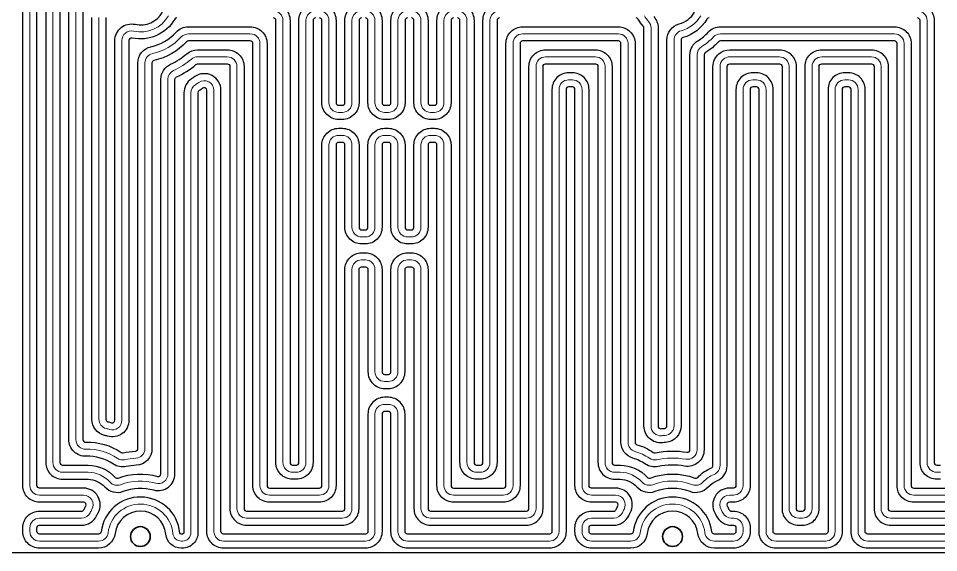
# Model space of a CAD drawing. Header units: millimetres. Extents: x -5937 to 68925, y -3068 to 5300.
# Drawn here: x 61778 to 62103.1, y 3995.4 to 4184.3 of the extents above; entities that cross this region are included whole.
import ezdxf

# ---------------------------------------------------------------- set-up
doc = ezdxf.new("R2010")
doc.units = ezdxf.units.MM
doc.header["$LTSCALE"] = 7
doc.layers.add('参照', color=6, linetype='Continuous', lineweight=9)
doc.layers.add('发热丝', color=3, linetype='Continuous')
doc.layers.add('发热分区', color=20, linetype='Continuous')

msp = doc.modelspace()

# ---------------------------------------------------------------- linework, layer by layer
at = {"color": 7, "linetype": 'Continuous', "lineweight": 35}
for centre in [(61821.12, 4001.056), (62009.12, 4001.056)]:
    msp.add_circle(centre, 3.5, dxfattribs=at)
at = {"layer": '参照'}
for points in [[(62111.913, 4015.694), (62094.326, 4015.694, -0.4142136), (62090.926, 4019.094), (62090.926, 4175.465, 0.4142136), (62087.526, 4178.865), (62026.067, 4178.865, 0.2097527), (62023.564, 4177.767, -0.0691013), (62019.397, 4174.334, 0.2606058), (62017.777, 4171.437), (62017.777, 4031.77, -0.4647844), (62013.803, 4028.418, 0.093399), (62003.523, 4028.246, -0.2011948), (62000.943, 4028.754, 0.0754742), (61995.822, 4031.168, -0.331649), (61993.394, 4034.426), (61993.394, 4175.465, 0.4142136), (61989.994, 4178.865), (61956.155, 4178.865, 0.4142136), (61952.755, 4175.465), (61952.755, 4019.094, -0.4142136), (61949.355, 4015.694), (61931.772, 4015.694, -0.4142136), (61928.372, 4019.094), (61928.372, 4139.57, 0.4142136), (61924.972, 4142.97), (61923.644, 4142.97, 0.4142136), (61920.244, 4139.57), (61920.244, 4110.438, -0.4142136), (61916.844, 4107.038), (61915.517, 4107.038, -0.4142136), (61912.117, 4110.438), (61912.117, 4139.57, 0.4142136), (61908.717, 4142.97), (61907.389, 4142.97, 0.4142136), (61903.989, 4139.57), (61903.989, 4110.438, -0.4142136), (61900.589, 4107.038), (61899.261, 4107.038, -0.4142136), (61895.861, 4110.438), (61895.861, 4139.57, 0.4142136), (61892.461, 4142.97), (61891.133, 4142.97, 0.4142136), (61887.733, 4139.57), (61887.733, 4019.094, -0.4142136), (61884.333, 4015.694), (61866.75, 4015.694, -0.4142136), (61863.35, 4019.094), (61863.35, 4175.465, 0.4142136), (61859.95, 4178.865), (61838.067, 4178.865, 0.2097527), (61835.564, 4177.767, -0.1533139), (61825.375, 4171.895, 0.3515704), (61822.712, 4168.576), (61822.712, 4032.164, -0.3973077), (61819.509, 4028.769, 0.0362476), (61815.523, 4028.246, -0.2011948), (61812.943, 4028.754, 0.1569642), (61801.836, 4031.945, -0.4234963), (61798.328, 4035.343), (61798.328, 4234.209, 0.4142136)], [(62120.041, 4007.567), (62086.199, 4007.567, -0.4142136), (62082.799, 4010.967), (62082.799, 4167.337, 0.4142136), (62079.399, 4170.737), (62061.816, 4170.737, 0.4142136), (62058.416, 4167.337), (62058.416, 4010.967, -0.4142136), (62055.016, 4007.567), (62053.688, 4007.567, -0.4142136), (62050.288, 4010.967), (62050.288, 4167.337, 0.4142136), (62046.888, 4170.737), (62029.321, 4170.737, 0.1782188), (62027.117, 4169.925, -0.0001727), (62027.102, 4169.913, 0.2199521), (62025.905, 4167.323), (62025.905, 4026.191, -0.3055157), (62023.781, 4023.04, 0.1131549), (62019.851, 4020.292, -0.3093216), (62016.117, 4019.397, 0.1842873), (62002.122, 4019.397, -0.3093216), (61998.389, 4020.292, 0.2065819), (61990.652, 4023.822), (61988.666, 4023.822, -0.4142136), (61985.266, 4027.222), (61985.266, 4167.337, 0.4142136), (61981.866, 4170.737), (61964.283, 4170.737, 0.4142136), (61960.883, 4167.337), (61960.883, 4010.967, -0.4142136), (61957.483, 4007.567), (61923.644, 4007.567, -0.4142136), (61920.244, 4010.967), (61920.244, 4095.511, 0.4142136), (61916.844, 4098.911), (61915.517, 4098.911, 0.4142136), (61912.117, 4095.511), (61912.117, 4059.338, -0.4142136), (61908.717, 4055.938), (61907.389, 4055.938, -0.4142136), (61903.989, 4059.338), (61903.989, 4095.511, 0.4142136), (61900.589, 4098.911), (61899.261, 4098.911, 0.4142136), (61895.861, 4095.511), (61895.861, 4010.967, -0.4142136), (61892.461, 4007.567), (61858.622, 4007.567, -0.4142136), (61855.222, 4010.967), (61855.222, 4167.337, 0.4142136), (61851.822, 4170.737), (61841.321, 4170.737, 0.1782188), (61839.117, 4169.925, -0.067809), (61832.808, 4165.881, 0.2919306), (61830.839, 4162.797), (61830.839, 4023.202, -0.4981807), (61826.506, 4019.933, 0.1620088), (61814.122, 4019.397, -0.3093216), (61810.389, 4020.292, 0.2065819), (61802.652, 4023.822), (61793.601, 4023.822, -0.4142136), (61790.201, 4027.222), (61790.201, 4226.081, 0.4142136)], [(62128.169, 3999.439), (62078.071, 3999.439, -0.4142136), (62074.671, 4002.839), (62074.671, 4159.209, 0.4142136), (62071.271, 4162.609), (62069.943, 4162.609, 0.4142136), (62066.543, 4159.209), (62066.543, 4002.839, -0.4142136), (62063.143, 3999.439), (62045.56, 3999.439, -0.4142136), (62042.16, 4002.839), (62042.16, 4159.209, 0.4142136), (62038.76, 4162.609), (62037.432, 4162.609, 0.4142136), (62034.032, 4159.209), (62034.032, 4019.094, -0.4142136), (62030.632, 4015.694), (62029.222, 4015.694, 0.5727514), (62026.254, 4010.635, -0.0162309), (62026.839, 4009.504, 0.2891626), (62029.908, 4007.567), (62030.632, 4007.567, -0.4142136), (62034.032, 4004.167), (62034.032, 4002.839, -0.4142136), (62030.632, 3999.439), (62023.913, 3999.439, -0.3795061), (62020.537, 4002.432, 0.8867224), (61997.702, 4002.432, -0.3795061), (61994.327, 3999.439), (61980.538, 3999.439, -0.4142136), (61977.138, 4002.839), (61977.138, 4004.167, -0.4142136), (61980.538, 4007.567), (61988.331, 4007.567, 0.2891626), (61991.4, 4009.504, -0.0162309), (61991.986, 4010.635, 0.5727514), (61989.018, 4015.694), (61980.538, 4015.694, -0.4142136), (61977.138, 4019.094), (61977.138, 4159.209, 0.4142136), (61973.738, 4162.609), (61972.411, 4162.609, 0.4142136), (61969.011, 4159.209), (61969.011, 4002.839, -0.4142136), (61965.611, 3999.439), (61915.517, 3999.439, -0.4142136), (61912.117, 4002.839), (61912.117, 4044.41, 0.4142136), (61908.717, 4047.81), (61907.389, 4047.81, 0.4142136), (61903.989, 4044.41), (61903.989, 4002.839, -0.4142136), (61900.589, 3999.439), (61850.495, 3999.439, -0.4142136), (61847.095, 4002.839), (61847.095, 4158.907, 0.6072676), (61841.741, 4161.689, -0.0101821), (61840.528, 4160.874, 0.2551649), (61838.967, 4158.014), (61838.967, 4002.439, -0.4142136), (61835.967, 3999.439), (61835.554, 3999.439, -0.3865089), (61832.567, 4002.153, 0.8976906), (61809.702, 4002.432, -0.3795061), (61806.327, 3999.439), (61785.473, 3999.439, -0.4142136), (61782.073, 4002.839), (61782.073, 4004.167, -0.4142136), (61785.473, 4007.567), (61800.331, 4007.567, 0.2891626), (61803.4, 4009.504, -0.0162309), (61803.986, 4010.635, 0.5727514), (61801.018, 4015.694), (61785.473, 4015.694, -0.4142136), (61782.073, 4019.094), (61782.073, 4218.093, 0.4483913)], [(61831.073, 4185.296, -0.325345), (61818.699, 4179.814, 0.4777778), (61814.584, 4176.49), (61814.584, 4042.197, -0.5026109), (61810.205, 4038.941, 0.0113328), (61809.025, 4039.267, -0.3436384), (61806.456, 4042.564), (61806.456, 4184.637, -0.2577813)], [(61883.006, 4186.992, 0.4142136), (61879.606, 4183.592), (61879.606, 4027.222, -0.4142136), (61876.206, 4023.822), (61874.878, 4023.822, -0.4142136), (61871.478, 4027.222), (61871.478, 4183.592, 0.4142136), (61868.078, 4186.992)], [(61899.261, 4186.992, 0.4142136), (61895.861, 4183.592), (61895.861, 4154.497, -0.4142136), (61892.461, 4151.097), (61891.133, 4151.097, -0.4142136), (61887.733, 4154.497), (61887.733, 4183.592, 0.4142136), (61884.333, 4186.992)], [(61915.517, 4186.992, 0.4142136), (61912.117, 4183.592), (61912.117, 4154.497, -0.4142136), (61908.717, 4151.097), (61907.389, 4151.097, -0.4142136), (61903.989, 4154.497), (61903.989, 4183.592, 0.4142136), (61900.589, 4186.992)], [(61931.772, 4186.992, 0.4142136), (61928.372, 4183.592), (61928.372, 4154.497, -0.4142136), (61924.972, 4151.097), (61923.644, 4151.097, -0.4142136), (61920.244, 4154.497), (61920.244, 4183.592, 0.4142136), (61916.844, 4186.992)], [(61948.027, 4186.992, 0.4142136), (61944.627, 4183.592), (61944.627, 4027.222, -0.4142136), (61941.227, 4023.822), (61939.9, 4023.822, -0.4142136), (61936.5, 4027.222), (61936.5, 4183.592, 0.4142136), (61933.1, 4186.992)], [(62019.073, 4185.296, -0.1973142), (62012.153, 4179.963, 0.3380395), (62009.649, 4176.684), (62009.649, 4040.241, -0.3929539), (62006.498, 4036.85, 0.0084832), (62005.285, 4036.741, -0.4459295), (62001.522, 4040.121), (62001.522, 4181.004, 0.1872654), (62000.631, 4183.298, -0.0540054), (61999.167, 4185.296, 0.2676613)], [(62103.785, 4023.822), (62102.454, 4023.822, -0.4142136), (62099.054, 4027.222), (62099.054, 4183.592, 0.4142136), (62095.654, 4186.992)]]:
    msp.add_lwpolyline(points, format="xyb", dxfattribs=at)
at = {"layer": '发热丝'}
for points in [[(62111.913, 4013.202), (62094.326, 4013.202, -0.4142136), (62088.435, 4019.094), (62088.435, 4175.465, 0.4142136), (62087.526, 4176.373), (62026.067, 4176.373, 0.2097527), (62025.398, 4176.079, -0.0691013), (62020.702, 4172.211, 0.2606058), (62020.269, 4171.437), (62020.269, 4031.77, -0.4647844), (62013.383, 4025.962, 0.093399), (62004.026, 4025.805, -0.2011948), (61999.554, 4026.684, 0.0754742), (61995.11, 4028.78, -0.331649), (61990.902, 4034.426), (61990.902, 4175.465, 0.4142136), (61989.994, 4176.373), (61956.155, 4176.373, 0.4142136), (61955.247, 4175.465), (61955.247, 4019.094, -0.4142136), (61949.355, 4013.202), (61931.772, 4013.202, -0.4142136), (61925.88, 4019.094), (61925.88, 4139.57, 0.4142136), (61924.972, 4140.478), (61923.644, 4140.478, 0.4142136), (61922.736, 4139.57), (61922.736, 4110.438, -0.4142136), (61916.844, 4104.546), (61915.517, 4104.546, -0.4142136), (61909.625, 4110.438), (61909.625, 4139.57, 0.4142136), (61908.717, 4140.478), (61907.389, 4140.478, 0.4142136), (61906.481, 4139.57), (61906.481, 4110.438, -0.4142136), (61900.589, 4104.546), (61899.261, 4104.546, -0.4142136), (61893.369, 4110.438), (61893.369, 4139.57, 0.4142136), (61892.461, 4140.478), (61891.133, 4140.478, 0.4142136), (61890.225, 4139.57), (61890.225, 4019.094, -0.4142136), (61884.333, 4013.202), (61866.75, 4013.202, -0.4142136), (61860.858, 4019.094), (61860.858, 4175.465, 0.4142136), (61859.95, 4176.373), (61838.067, 4176.373, 0.2097527), (61837.398, 4176.079, -0.1533139), (61825.915, 4169.462, 0.3515704), (61825.204, 4168.576), (61825.204, 4032.164, -0.3973077), (61819.653, 4026.282, 0.0362476), (61816.026, 4025.805, -0.2011948), (61811.554, 4026.684, 0.1569642), (61801.914, 4029.454, -0.4234963), (61795.836, 4035.343), (61795.836, 4234.209, 0.4142136)], [(61800.82, 4234.209), (61800.82, 4035.343, 0.4234963), (61801.757, 4034.436, -0.1569642), (61814.332, 4030.823, 0.2011948), (61815.021, 4030.687, -0.0362476), (61819.364, 4031.257, 0.3973077), (61820.22, 4032.164), (61820.22, 4168.576, -0.3515704), (61824.834, 4174.328, 0.1533139), (61833.731, 4179.454, -0.2097527), (61838.067, 4181.357), (61859.95, 4181.357, -0.4142136), (61865.842, 4175.465), (61865.842, 4019.094, 0.4142136), (61866.75, 4018.186), (61884.333, 4018.186, 0.4142136), (61885.241, 4019.094), (61885.241, 4139.57, -0.4142136), (61891.133, 4145.462), (61892.461, 4145.462, -0.4142136), (61898.353, 4139.57), (61898.353, 4110.438, 0.4142136), (61899.261, 4109.53), (61900.589, 4109.53, 0.4142136), (61901.497, 4110.438), (61901.497, 4139.57, -0.4142136), (61907.389, 4145.462), (61908.717, 4145.462, -0.4142136), (61914.609, 4139.57), (61914.609, 4110.438, 0.4142136), (61915.517, 4109.53), (61916.844, 4109.53, 0.4142136), (61917.752, 4110.438), (61917.752, 4139.57, -0.4142136), (61923.644, 4145.462), (61924.972, 4145.462, -0.4142136), (61930.864, 4139.57), (61930.864, 4019.094, 0.4142136), (61931.772, 4018.186), (61949.355, 4018.186, 0.4142136), (61950.263, 4019.094), (61950.263, 4175.465, -0.4142136), (61956.155, 4181.357), (61989.994, 4181.357, -0.4142136), (61995.886, 4175.465), (61995.886, 4034.426, 0.331649), (61996.534, 4033.556, -0.0754742), (62002.332, 4030.823, 0.2011948), (62003.021, 4030.687, -0.093399), (62014.224, 4030.875, 0.4647844), (62015.285, 4031.77), (62015.285, 4171.437, -0.2606058), (62018.092, 4176.457, 0.0691013), (62021.731, 4179.454, -0.2097527), (62026.067, 4181.357), (62087.526, 4181.357, -0.4142136), (62093.418, 4175.465), (62093.418, 4019.094, 0.4142136), (62094.326, 4018.186), (62111.913, 4018.186, 0.4142136)], [(61787.709, 4226.081), (61787.709, 4027.222, 0.4142136), (61793.601, 4021.33), (61802.625, 4021.33, -0.2058235), (61808.541, 4018.621, 0.3093216), (61815.011, 4017.068, -0.1620088), (61825.823, 4017.536, 0.4981807), (61833.331, 4023.202), (61833.331, 4162.797, -0.2919306), (61833.857, 4163.621, 0.067809), (61840.732, 4168.028, -0.1782188), (61841.321, 4168.245), (61851.822, 4168.245, -0.4142136), (61852.731, 4167.337), (61852.731, 4010.967, 0.4142136), (61858.622, 4005.075), (61892.461, 4005.075, 0.4142136), (61898.353, 4010.967), (61898.353, 4095.511, -0.4142136), (61899.261, 4096.419), (61900.589, 4096.419, -0.4142136), (61901.497, 4095.511), (61901.497, 4059.338, 0.4142136), (61907.389, 4053.446), (61908.717, 4053.446, 0.4142136), (61914.609, 4059.338), (61914.609, 4095.511, -0.4142136), (61915.517, 4096.419), (61916.844, 4096.419, -0.4142136), (61917.752, 4095.511), (61917.752, 4010.967, 0.4142136), (61923.644, 4005.075), (61957.483, 4005.075, 0.4142136), (61963.375, 4010.967), (61963.375, 4167.337, -0.4142136), (61964.283, 4168.245), (61981.866, 4168.245, -0.4142136), (61982.774, 4167.337), (61982.774, 4027.222, 0.4142136), (61988.666, 4021.33), (61990.625, 4021.33, -0.2058235), (61996.541, 4018.621, 0.3093216), (62003.011, 4017.068, -0.1842873), (62015.229, 4017.068, 0.3093216), (62021.699, 4018.621, -0.1131549), (62024.716, 4020.73, 0.3055157), (62028.397, 4026.191), (62028.397, 4167.323, -0.2199521), (62028.716, 4168.015, 0.0001727), (62028.732, 4168.028, -0.1782188), (62029.321, 4168.245), (62046.888, 4168.245, -0.4142136), (62047.796, 4167.337), (62047.796, 4010.967, 0.4142136), (62053.688, 4005.075), (62055.016, 4005.075, 0.4142136), (62060.908, 4010.967), (62060.908, 4167.337, -0.4142136), (62061.816, 4168.245), (62079.399, 4168.245, -0.4142136), (62080.307, 4167.337), (62080.307, 4010.967, 0.4142136), (62086.199, 4005.075), (62120.041, 4005.075, 0.4142136)], [(61792.693, 4226.081), (61792.693, 4027.222, 0.4142136), (61793.601, 4026.314), (61802.677, 4026.314, -0.2071143), (61812.237, 4021.964, 0.3093216), (61813.234, 4021.725, -0.1620088), (61827.19, 4022.329, 0.4981807), (61828.347, 4023.202), (61828.347, 4162.797, -0.2919306), (61831.758, 4168.141, 0.067809), (61837.501, 4171.823, -0.1782188), (61841.321, 4173.229), (61851.822, 4173.229, -0.4142136), (61857.714, 4167.337), (61857.714, 4010.967, 0.4142136), (61858.622, 4010.059), (61892.461, 4010.059, 0.4142136), (61893.369, 4010.967), (61893.369, 4095.511, -0.4142136), (61899.261, 4101.403), (61900.589, 4101.403, -0.4142136), (61906.481, 4095.511), (61906.481, 4059.338, 0.4142136), (61907.389, 4058.43), (61908.717, 4058.43, 0.4142136), (61909.625, 4059.338), (61909.625, 4095.511, -0.4142136), (61915.517, 4101.403), (61916.844, 4101.403, -0.4142136), (61922.736, 4095.511), (61922.736, 4010.967, 0.4142136), (61923.644, 4010.059), (61957.483, 4010.059, 0.4142136), (61958.391, 4010.967), (61958.391, 4167.337, -0.4142136), (61964.283, 4173.229), (61981.866, 4173.229, -0.4142136), (61987.758, 4167.337), (61987.758, 4027.222, 0.4142136), (61988.666, 4026.314), (61990.677, 4026.314, -0.2071143), (62000.237, 4021.964, 0.3093216), (62001.234, 4021.725, -0.1842873), (62017.006, 4021.725, 0.3093216), (62018.003, 4021.964, -0.1131549), (62022.846, 4025.35, 0.3055157), (62023.413, 4026.191), (62023.413, 4167.323, -0.2199521), (62025.487, 4171.811, 0.0001727), (62025.501, 4171.823, -0.1782188), (62029.321, 4173.229), (62046.888, 4173.229, -0.4142136), (62052.78, 4167.337), (62052.78, 4010.967, 0.4142136), (62053.688, 4010.059), (62055.016, 4010.059, 0.4142136), (62055.924, 4010.967), (62055.924, 4167.337, -0.4142136), (62061.816, 4173.229), (62079.399, 4173.229, -0.4142136), (62085.291, 4167.337), (62085.291, 4010.967, 0.4142136), (62086.199, 4010.059), (62120.041, 4010.059, 0.4142136)], [(62128.169, 3996.947), (62078.071, 3996.947, -0.4142136), (62072.179, 4002.839), (62072.179, 4159.209, 0.4142136), (62071.271, 4160.117), (62069.943, 4160.117, 0.4142136), (62069.035, 4159.209), (62069.035, 4002.839, -0.4142136), (62063.143, 3996.947), (62045.56, 3996.947, -0.4142136), (62039.668, 4002.839), (62039.668, 4159.209, 0.4142136), (62038.76, 4160.117), (62037.432, 4160.117, 0.4142136), (62036.524, 4159.209), (62036.524, 4019.094, -0.4142136), (62030.632, 4013.202), (62029.222, 4013.202, 0.5727514), (62028.429, 4011.851, -0.0162309), (62029.089, 4010.576, 0.2891626), (62029.908, 4010.059), (62030.632, 4010.059, -0.4142136), (62036.524, 4004.167), (62036.524, 4002.839, -0.4142136), (62030.632, 3996.947), (62023.913, 3996.947, -0.3795061), (62018.063, 4002.134, 0.8867224), (62000.176, 4002.134, -0.3795061), (61994.327, 3996.947), (61980.538, 3996.947, -0.4142136), (61974.646, 4002.839), (61974.646, 4004.167, -0.4142136), (61980.538, 4010.059), (61988.331, 4010.059, 0.2891626), (61989.151, 4010.576, -0.0162309), (61989.811, 4011.851, 0.5727514), (61989.018, 4013.202), (61980.538, 4013.202, -0.4142136), (61974.646, 4019.094), (61974.646, 4159.209, 0.4142136), (61973.738, 4160.117), (61972.411, 4160.117, 0.4142136), (61971.503, 4159.209), (61971.503, 4002.839, -0.4142136), (61965.611, 3996.947), (61915.517, 3996.947, -0.4142136), (61909.625, 4002.839), (61909.625, 4044.41, 0.4142136), (61908.717, 4045.318), (61907.389, 4045.318, 0.4142136), (61906.481, 4044.41), (61906.481, 4002.839, -0.4142136), (61900.589, 3996.947), (61850.495, 3996.947, -0.4142136), (61844.603, 4002.839), (61844.603, 4158.907, 0.6072676), (61843.173, 4159.65, -0.0101821), (61841.876, 4158.778, 0.2551649), (61841.459, 4158.014), (61841.459, 4002.439, -0.4142136), (61835.967, 3996.947), (61835.554, 3996.947, -0.3865089), (61830.087, 4001.915, 0.8976906), (61812.176, 4002.134, -0.3795061), (61806.327, 3996.947), (61785.473, 3996.947, -0.4142136), (61779.581, 4002.839), (61779.581, 4004.167, -0.4142136), (61785.473, 4010.059), (61800.331, 4010.059, 0.2891626), (61801.151, 4010.576, -0.0162309), (61801.811, 4011.851, 0.5727514), (61801.018, 4013.202), (61785.473, 4013.202, -0.4142136), (61779.581, 4019.094), (61779.581, 4218.093, 0.4483913)], [(62128.169, 4001.931), (62078.071, 4001.931, -0.4142136), (62077.163, 4002.839), (62077.163, 4159.209, 0.4142136), (62071.271, 4165.101), (62069.943, 4165.101, 0.4142136), (62064.051, 4159.209), (62064.051, 4002.839, -0.4142136), (62063.143, 4001.931), (62045.56, 4001.931, -0.4142136), (62044.652, 4002.839), (62044.652, 4159.209, 0.4142136), (62038.76, 4165.101), (62037.432, 4165.101, 0.4142136), (62031.54, 4159.209), (62031.54, 4019.094, -0.4142136), (62030.632, 4018.186), (62029.222, 4018.186, 0.5727514), (62024.079, 4009.419, -0.0162309), (62024.59, 4008.431, 0.2891626), (62029.908, 4005.075), (62030.632, 4005.075, -0.4142136), (62031.54, 4004.167), (62031.54, 4002.839, -0.4142136), (62030.632, 4001.931), (62023.913, 4001.931, -0.3795061), (62023.011, 4002.73, 0.8867224), (61995.228, 4002.73, -0.3795061), (61994.327, 4001.931), (61980.538, 4001.931, -0.4142136), (61979.63, 4002.839), (61979.63, 4004.167, -0.4142136), (61980.538, 4005.075), (61988.331, 4005.075, 0.2891626), (61993.65, 4008.431, -0.0162309), (61994.161, 4009.419, 0.5727514), (61989.018, 4018.186), (61980.538, 4018.186, -0.4142136), (61979.63, 4019.094), (61979.63, 4159.209, 0.4142136), (61973.738, 4165.101), (61972.411, 4165.101, 0.4142136), (61966.519, 4159.209), (61966.519, 4002.839, -0.4142136), (61965.611, 4001.931), (61915.517, 4001.931, -0.4142136), (61914.609, 4002.839), (61914.609, 4044.41, 0.4142136), (61908.717, 4050.302), (61907.389, 4050.302, 0.4142136), (61901.497, 4044.41), (61901.497, 4002.839, -0.4142136), (61900.589, 4001.931), (61850.495, 4001.931, -0.4142136), (61849.587, 4002.839), (61849.587, 4158.907, 0.6072676), (61840.309, 4163.728, -0.0101821), (61839.18, 4162.97, 0.2551649), (61836.475, 4158.014), (61836.475, 4002.439, -0.4142136), (61835.967, 4001.931), (61835.554, 4001.931, -0.3865089), (61835.048, 4002.391, 0.8976906), (61807.228, 4002.73, -0.3795061), (61806.327, 4001.931), (61785.473, 4001.931, -0.4142136), (61784.565, 4002.839), (61784.565, 4004.167, -0.4142136), (61785.473, 4005.075), (61800.331, 4005.075, 0.2891626), (61805.65, 4008.431, -0.0162309), (61806.161, 4009.419, 0.5727514), (61801.018, 4018.186), (61785.473, 4018.186, -0.4142136), (61784.565, 4019.094), (61784.565, 4218.093, 0.4483913)], [(61868.078, 4189.484, -0.4142136), (61873.97, 4183.592), (61873.97, 4027.222, 0.4142136), (61874.878, 4026.314), (61876.206, 4026.314, 0.4142136), (61877.114, 4027.222), (61877.114, 4183.592, -0.4142136), (61883.006, 4189.484)], [(61884.333, 4189.484, -0.4142136), (61890.225, 4183.592), (61890.225, 4154.497, 0.4142136), (61891.133, 4153.589), (61892.461, 4153.589, 0.4142136), (61893.369, 4154.497), (61893.369, 4183.592, -0.4142136), (61899.261, 4189.484)], [(61900.589, 4189.484, -0.4142136), (61906.481, 4183.592), (61906.481, 4154.497, 0.4142136), (61907.389, 4153.589), (61908.717, 4153.589, 0.4142136), (61909.625, 4154.497), (61909.625, 4183.592, -0.4142136), (61915.517, 4189.484)], [(61916.844, 4189.484, -0.4142136), (61922.736, 4183.592), (61922.736, 4154.497, 0.4142136), (61923.644, 4153.589), (61924.972, 4153.589, 0.4142136), (61925.88, 4154.497), (61925.88, 4183.592, -0.4142136), (61931.772, 4189.484)], [(61933.1, 4189.484, -0.4142136), (61938.992, 4183.592), (61938.992, 4027.222, 0.4142136), (61939.9, 4026.314), (61941.227, 4026.314, 0.4142136), (61942.135, 4027.222), (61942.135, 4183.592, -0.4142136), (61948.027, 4189.484)], [(62095.654, 4189.484, -0.4142136), (62101.546, 4183.592), (62101.546, 4027.222, 0.4142136), (62102.454, 4026.314), (62103.785, 4026.314, 0.4142136)], [(61834.016, 4184.5, 0.2676613), (61833.23, 4184.047, -0.325345), (61818.175, 4177.378, 0.4777778), (61817.076, 4176.49), (61817.076, 4042.197, -0.5026109), (61809.487, 4036.554, 0.0113328), (61808.417, 4036.85, -0.3436384), (61803.964, 4042.564), (61803.964, 4184.637, -0.2577813)], [(61808.948, 4184.637), (61808.948, 4042.564, 0.3436384), (61809.634, 4041.683, -0.0113328), (61810.922, 4041.327, 0.5026109), (61812.092, 4042.197), (61812.092, 4176.49, -0.4777778), (61819.224, 4182.25, 0.325345), (61828.916, 4186.544, -0.2676613)], [(61883.006, 4184.5, 0.4142136), (61882.098, 4183.592), (61882.098, 4027.222, -0.4142136), (61876.206, 4021.33), (61874.878, 4021.33, -0.4142136), (61868.986, 4027.222), (61868.986, 4183.592, 0.4142136), (61868.078, 4184.5)], [(61899.261, 4184.5, 0.4142136), (61898.353, 4183.592), (61898.353, 4154.497, -0.4142136), (61892.461, 4148.606), (61891.133, 4148.606, -0.4142136), (61885.241, 4154.497), (61885.241, 4183.592, 0.4142136), (61884.333, 4184.5)], [(61915.517, 4184.5, 0.4142136), (61914.609, 4183.592), (61914.609, 4154.497, -0.4142136), (61908.717, 4148.606), (61907.389, 4148.606, -0.4142136), (61901.497, 4154.497), (61901.497, 4183.592, 0.4142136), (61900.589, 4184.5)], [(61931.772, 4184.5, 0.4142136), (61930.864, 4183.592), (61930.864, 4154.497, -0.4142136), (61924.972, 4148.606), (61923.644, 4148.606, -0.4142136), (61917.752, 4154.497), (61917.752, 4183.592, 0.4142136), (61916.844, 4184.5)], [(61948.027, 4184.5, 0.4142136), (61947.119, 4183.592), (61947.119, 4027.222, -0.4142136), (61941.227, 4021.33), (61939.9, 4021.33, -0.4142136), (61934.008, 4027.222), (61934.008, 4183.592, 0.4142136), (61933.1, 4184.5)], [(62022.016, 4184.5, 0.2676613), (62021.23, 4184.047, -0.1973142), (62012.81, 4177.56, 0.3380395), (62012.141, 4176.684), (62012.141, 4040.241, -0.3929539), (62006.68, 4034.365, 0.0084832), (62005.551, 4034.263, -0.4459295), (61999.03, 4040.121), (61999.03, 4181.004, 0.1872654), (61998.792, 4181.617, -0.0540054), (61997.01, 4184.047, 0.2676613), (61996.224, 4184.5)], [(62002.471, 4184.979, -0.1872654), (62004.013, 4181.004), (62004.013, 4040.121, 0.4459295), (62005.019, 4039.218, -0.0084832), (62006.316, 4039.336, 0.3929539), (62007.157, 4040.241), (62007.157, 4176.684, -0.3380395), (62011.495, 4182.367, 0.1973142), (62016.916, 4186.544, -0.2676613)], [(62103.785, 4021.33), (62102.454, 4021.33, -0.4142136), (62096.562, 4027.222), (62096.562, 4183.592, 0.4142136), (62095.654, 4184.5)]]:
    msp.add_lwpolyline(points, format="xyb", dxfattribs=at)
at = {"layer": '发热分区', "color": 2}
msp.add_lwpolyline([(62568.801, 4386.737), (61637.439, 4386.737), (61637.439, 3995.375), (62568.801, 3995.375)], close=True, dxfattribs=at)

doc.saveas('drawing.dxf')
